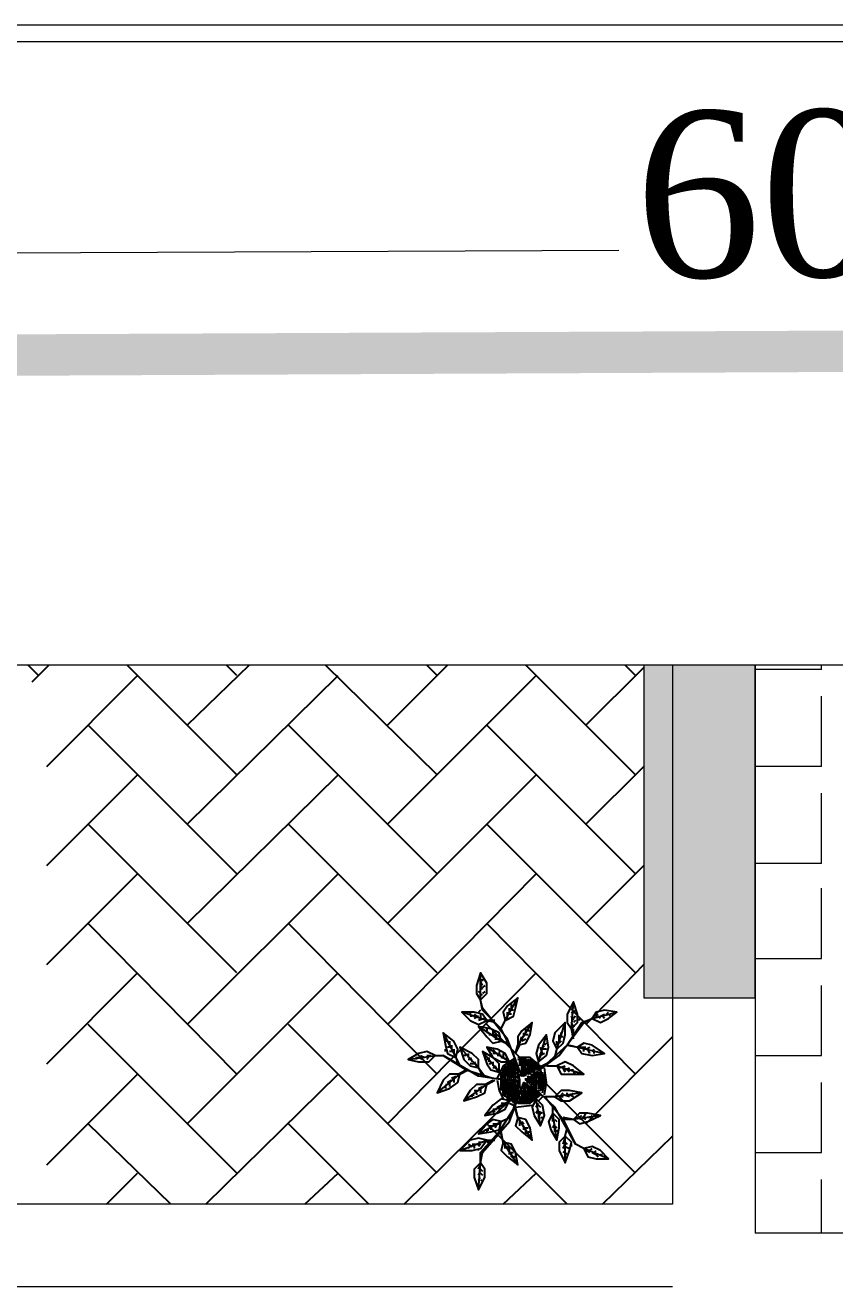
# Model space of a CAD drawing. Header units: inches. Extents: x -41599880 to -41577026, y -18110 to -4738.
# Drawn here: x -41590518 to -41589031, y -7055 to -4738 of the extents above; entities that cross this region are included whole.
import ezdxf

# ---------------------------------------------------------------- set-up
doc = ezdxf.new("R2010")
doc.units = ezdxf.units.IN
doc.header["$MEASUREMENT"] = 0
for name, color, linetype in [('PDF_Geometry', 40, 'Continuous'), ('PDF_Solid Fills', 9, 'Continuous'), ('PDF_Text', 7, 'Continuous')]:
    doc.layers.add(name, color=color, linetype=linetype)
doc.styles.add('PDF Times New Roman', font='times.ttf')

msp = doc.modelspace()

# ---------------------------------------------------------------- linework, layer by layer
at = {"layer": 'PDF_Geometry', "color": 7, "lineweight": 18}
for points in [[(-41577026, -18110.3), (-41577026, -4737.5), (-41599880.3, -4737.5), (-41599880.3, -18110.3)], [(-41577052.5, -18083.7), (-41577052.5, -4767.8), (-41599853.7, -4767.8), (-41599853.7, -18083.7)], [(-41589382.3, -6523.8), (-41589177.5, -6523.8), (-41589177.5, -5913.2), (-41589382.3, -5913.2)]]:
    msp.add_lwpolyline(points, close=True, dxfattribs=at)
at = {"layer": 'PDF_Geometry', "color": 7, "lineweight": 13}
msp.add_lwpolyline([(-41598181.2, -5188.8), (-41589427.8, -5150.9)], dxfattribs=at)
at = {"layer": 'PDF_Geometry', "color": 6, "lineweight": 18}
for points in [[(-41580439.3, -5913.2), (-41597764, -5913.2)], [(-41589329.2, -5913.2), (-41589329.2, -6903.1)], [(-41589177.5, -5913.2), (-41589177.5, -6956.2)], [(-41589329.2, -6903.1), (-41590675.6, -6903.1)], [(-41587493.6, -6956.2), (-41589177.5, -6956.2)], [(-41589329.2, -7054.8), (-41590675.6, -7054.8)]]:
    msp.add_lwpolyline(points, dxfattribs=at)
at = {"layer": 'PDF_Geometry', "color": 45, "lineweight": 25}
for points in [[(-41590493.5, -5932.2), (-41590512.5, -5913.2)], [(-41590504.9, -5943.6), (-41590474.6, -5913.2)], [(-41590478.4, -6099.1), (-41590311.5, -5932.2)], [(-41590129.4, -6114.2), (-41590330.5, -5913.2)], [(-41590220.5, -6023.2), (-41590106.7, -5913.2)], [(-41590220.5, -6205.2), (-41589943.6, -5932.2)], [(-41590129.4, -5932.2), (-41590148.4, -5913.2)], [(-41589761.6, -6114.2), (-41589966.4, -5913.2)], [(-41589852.6, -6023.2), (-41589742.6, -5913.2)], [(-41589852.6, -6205.2), (-41589579.5, -5932.2)], [(-41589761.6, -5932.2), (-41589780.5, -5913.2)], [(-41589397.5, -6114.2), (-41589598.5, -5913.2)], [(-41589488.5, -6023.2), (-41589382.3, -5917)], [(-41589397.5, -5932.2), (-41589416.4, -5913.2)], [(-41590129.4, -6296.3), (-41590402.5, -6023.2)], [(-41589761.6, -6296.3), (-41590034.6, -6023.2)], [(-41589397.5, -6296.3), (-41589670.5, -6023.2)], [(-41590478.4, -6281.1), (-41590311.5, -6114.2)], [(-41590220.5, -6387.3), (-41589943.6, -6114.2)], [(-41589852.6, -6387.3), (-41589579.5, -6114.2)], [(-41589488.5, -6205.2), (-41589382.3, -6099.1)], [(-41590129.4, -6478.3), (-41590402.5, -6205.2)], [(-41589761.6, -6478.3), (-41590034.6, -6205.2)], [(-41589397.5, -6478.3), (-41589670.5, -6205.2)], [(-41590478.4, -6463.1), (-41590311.5, -6296.3)], [(-41590220.5, -6573.1), (-41589943.6, -6296.3)], [(-41589852.6, -6573.1), (-41589579.5, -6296.3)], [(-41589488.5, -6387.3), (-41589382.3, -6281.1)], [(-41590129.4, -6664.2), (-41590402.5, -6387.3)], [(-41589761.6, -6664.2), (-41590034.6, -6387.3)], [(-41589397.5, -6664.2), (-41589670.5, -6387.3)], [(-41589488.5, -6573.1), (-41589382.3, -6463.1)], [(-41590478.4, -6645.2), (-41590311.5, -6478.3)], [(-41590220.5, -6755.2), (-41589943.6, -6478.3)], [(-41589852.6, -6755.2), (-41589579.5, -6478.3)], [(-41590129.4, -6846.2), (-41590402.5, -6573.1)], [(-41589761.6, -6846.2), (-41590034.6, -6573.1)], [(-41589397.5, -6846.2), (-41589670.5, -6573.1)], [(-41589488.5, -6755.2), (-41589329.2, -6595.9)], [(-41590478.4, -6831), (-41590311.5, -6664.2)], [(-41590186.3, -6903.1), (-41589943.6, -6664.2)], [(-41589822.2, -6903.1), (-41589579.5, -6664.2)], [(-41590250.8, -6903.1), (-41590402.5, -6755.2)], [(-41589886.7, -6903.1), (-41590034.6, -6755.2)], [(-41589522.6, -6903.1), (-41589670.5, -6755.2)], [(-41589458.2, -6903.1), (-41589329.2, -6777.9)], [(-41590368.4, -6903.1), (-41590311.5, -6846.2)], [(-41590004.3, -6903.1), (-41589943.6, -6846.2)], [(-41589640.2, -6903.1), (-41589579.5, -6846.2)]]:
    msp.add_lwpolyline(points, dxfattribs=at)
at = {"layer": 'PDF_Geometry', "color": 7, "lineweight": 18}
for points in [[(-41589056.1, -5920.8), (-41589177.5, -5920.8)], [(-41589056.1, -5920.8), (-41589056.1, -5913.2)], [(-41589056.1, -6099.1), (-41589056.1, -5970.1)], [(-41589056.1, -6099.1), (-41589177.5, -6099.1)], [(-41589056.1, -6277.3), (-41589056.1, -6148.4)], [(-41589056.1, -6277.3), (-41589177.5, -6277.3)], [(-41589177.5, -6451.8), (-41589056.1, -6451.8), (-41589056.1, -6322.8)], [(-41589177.5, -6630), (-41589056.1, -6630), (-41589056.1, -6501.1)], [(-41589177.5, -6808.3), (-41589056.1, -6808.3), (-41589056.1, -6679.3)], [(-41589056.1, -6956.2), (-41589056.1, -6857.6)]]:
    msp.add_lwpolyline(points, dxfattribs=at)
at = {"layer": 'PDF_Geometry', "color": 92, "lineweight": 25}
for points in [[(-41589681.9, -6527.6), (-41589681.9, -6478.3), (-41589689.5, -6501.1), (-41589689.5, -6516.2)], [(-41589636.4, -6565.5), (-41589613.6, -6523.8), (-41589632.6, -6539), (-41589640.2, -6550.4)], [(-41589670.5, -6565.5), (-41589716, -6550.4), (-41589700.9, -6565.5), (-41589685.7, -6573.1)], [(-41589477.1, -6561.8), (-41589431.6, -6550.4), (-41589454.4, -6546.6), (-41589469.5, -6550.4)], [(-41589644, -6603.5), (-41589685.7, -6576.9), (-41589670.5, -6595.9), (-41589659.2, -6607.3)], [(-41589541.6, -6618.6), (-41589526.4, -6569.3), (-41589545.4, -6588.3), (-41589549.2, -6603.5)], [(-41589727.4, -6633.8), (-41589723.6, -6618.6), (-41589731.2, -6603.5), (-41589750.2, -6588.3)], [(-41589575.7, -6641.4), (-41589560.6, -6592.1), (-41589575.7, -6611.1), (-41589579.5, -6626.2)], [(-41589765.4, -6630), (-41589780.5, -6622.4), (-41589795.7, -6626.2), (-41589814.7, -6637.6)], [(-41589685.7, -6652.8), (-41589685.7, -6637.6), (-41589697.1, -6626.2), (-41589719.8, -6614.9)], [(-41589647.8, -6660.4), (-41589647.8, -6645.2), (-41589659.2, -6633.8), (-41589678.1, -6622.4)], [(-41589628.8, -6641.4), (-41589670.5, -6614.9), (-41589659.2, -6633.8), (-41589644, -6641.4)], [(-41589503.7, -6614.9), (-41589454.4, -6626.2), (-41589477.1, -6611.1), (-41589492.3, -6607.3)], [(-41589541.6, -6649), (-41589492.3, -6664.2), (-41589511.2, -6649), (-41589526.4, -6641.4)], [(-41589719.8, -6664.2), (-41589738.8, -6664.2), (-41589750.2, -6675.5), (-41589761.6, -6698.3)], [(-41589670.5, -6683.1), (-41589689.5, -6683.1), (-41589700.9, -6694.5), (-41589712.3, -6713.5)], [(-41589628.8, -6713.5), (-41589644, -6709.7), (-41589659.2, -6721), (-41589674.3, -6740)], [(-41589579.5, -6709.7), (-41589587.1, -6724.8), (-41589583.3, -6740), (-41589571.9, -6759)], [(-41589545.4, -6705.9), (-41589534, -6713.5), (-41589518.8, -6713.5), (-41589496.1, -6698.3)], [(-41589549.2, -6736.2), (-41589556.8, -6751.4), (-41589553, -6766.6), (-41589541.6, -6785.5)], [(-41589511.2, -6747.6), (-41589499.9, -6755.2), (-41589484.7, -6751.4), (-41589461.9, -6740)], [(-41589644, -6751.4), (-41589659.2, -6747.6), (-41589670.5, -6755.2), (-41589685.7, -6774.1)], [(-41589613.6, -6743.8), (-41589617.4, -6759), (-41589606.1, -6770.3), (-41589587.1, -6785.5)], [(-41589670.5, -6785.5), (-41589685.7, -6781.7), (-41589700.9, -6785.5), (-41589719.8, -6804.5)], [(-41589640.2, -6789.3), (-41589644, -6804.5), (-41589632.6, -6815.9), (-41589613.6, -6831)], [(-41589526.4, -6777.9), (-41589537.8, -6789.3), (-41589537.8, -6804.5), (-41589526.4, -6827.2)], [(-41589492.3, -6800.7), (-41589484.7, -6815.9), (-41589469.5, -6819.7), (-41589446.8, -6819.7)], [(-41589681.9, -6827.2), (-41589693.3, -6838.6), (-41589693.3, -6853.8), (-41589685.7, -6876.5)]]:
    msp.add_lwpolyline(points, close=True, dxfattribs=at)
for points in [[(-41589678.1, -6542.8), (-41589681.9, -6527.6), (-41589670.5, -6516.2), (-41589670.5, -6497.3), (-41589681.9, -6478.3)], [(-41589678.1, -6501.1), (-41589681.9, -6493.5)], [(-41589678.1, -6508.7), (-41589681.9, -6501.1)], [(-41589678.1, -6493.5), (-41589678.1, -6489.7)], [(-41589674.3, -6501.1), (-41589678.1, -6504.9)], [(-41589678.1, -6520), (-41589685.7, -6512.5)], [(-41589678.1, -6546.6), (-41589681.9, -6527.6)], [(-41589674.3, -6512.5), (-41589678.1, -6516.2)], [(-41589644, -6580.7), (-41589636.4, -6565.5), (-41589621.2, -6558), (-41589617.4, -6542.8), (-41589613.6, -6523.8)], [(-41589515, -6580.7), (-41589511.2, -6531.4), (-41589522.6, -6554.2), (-41589522.6, -6569.3), (-41589515, -6580.7), (-41589503.7, -6569.3), (-41589503.7, -6554.2), (-41589511.2, -6531.4)], [(-41589655.4, -6565.5), (-41589670.5, -6565.5), (-41589678.1, -6554.2), (-41589693.3, -6550.4), (-41589716, -6550.4)], [(-41589700.9, -6550.4), (-41589700.9, -6554.2)], [(-41589693.3, -6554.2), (-41589689.5, -6558)], [(-41589681.9, -6546.6), (-41589685.7, -6550.4)], [(-41589681.9, -6554.2), (-41589681.9, -6561.8)], [(-41589632.6, -6561.8), (-41589632.6, -6550.4)], [(-41589625, -6554.2), (-41589632.6, -6554.2)], [(-41589628.8, -6550.4), (-41589628.8, -6542.8)], [(-41589625, -6542.8), (-41589625, -6535.2)], [(-41589621.2, -6546.6), (-41589625, -6546.6)], [(-41589617.4, -6535.2), (-41589621.2, -6539)], [(-41589511.2, -6554.2), (-41589515, -6550.4)], [(-41589507.5, -6546.6), (-41589511.2, -6550.4)], [(-41589492.3, -6569.3), (-41589477.1, -6561.8), (-41589461.9, -6569.3), (-41589446.8, -6561.8), (-41589431.6, -6550.4)], [(-41589473.3, -6561.8), (-41589465.7, -6554.2)], [(-41589461.9, -6558), (-41589454.4, -6554.2)], [(-41589450.6, -6554.2), (-41589446.8, -6550.4)], [(-41589443, -6558), (-41589446.8, -6554.2)], [(-41589697.1, -6558), (-41589700.9, -6558)], [(-41589685.7, -6558), (-41589693.3, -6561.8)], [(-41589674.3, -6561.8), (-41589685.7, -6565.5)], [(-41589628.8, -6607.3), (-41589644, -6603.5), (-41589647.8, -6588.3), (-41589663, -6580.7), (-41589685.7, -6576.9)], [(-41589655.4, -6569.3), (-41589670.5, -6565.5)], [(-41589670.5, -6580.7), (-41589670.5, -6584.5)], [(-41589644, -6580.7), (-41589636.4, -6565.5)], [(-41589613.6, -6611.1), (-41589587.1, -6569.3), (-41589606.1, -6584.5), (-41589613.6, -6595.9), (-41589613.6, -6611.1), (-41589598.5, -6607.3), (-41589590.9, -6592.1), (-41589587.1, -6569.3)], [(-41589598.5, -6588.3), (-41589598.5, -6580.7)], [(-41589545.4, -6633.8), (-41589541.6, -6618.6), (-41589530.2, -6607.3), (-41589526.4, -6592.1), (-41589526.4, -6569.3)], [(-41589511.2, -6565.5), (-41589515, -6558)], [(-41589511.2, -6576.9), (-41589515, -6569.3)], [(-41589511.2, -6599.7), (-41589515, -6580.7)], [(-41589507.5, -6558), (-41589511.2, -6561.8)], [(-41589507.5, -6565.5), (-41589511.2, -6569.3)], [(-41589511.2, -6595.9), (-41589511.2, -6580.7)], [(-41589499.9, -6565.5), (-41589499.9, -6561.8)], [(-41589496.1, -6569.3), (-41589477.1, -6561.8)], [(-41589461.9, -6561.8), (-41589465.7, -6558)], [(-41589454.4, -6561.8), (-41589458.2, -6558)], [(-41589750.2, -6588.3), (-41589746.4, -6611.1), (-41589742.6, -6626.2), (-41589727.4, -6633.8)], [(-41589742.6, -6603.5), (-41589746.4, -6603.5)], [(-41589738.8, -6603.5), (-41589738.8, -6611.1)], [(-41589666.7, -6588.3), (-41589670.5, -6588.3)], [(-41589651.6, -6595.9), (-41589655.4, -6592.1), (-41589666.7, -6592.1)], [(-41589659.2, -6584.5), (-41589659.2, -6592.1)], [(-41589647.8, -6599.7), (-41589655.4, -6599.7)], [(-41589628.8, -6611.1), (-41589644, -6603.5)], [(-41589609.9, -6607.3), (-41589606.1, -6595.9)], [(-41589598.5, -6599.7), (-41589606.1, -6603.5)], [(-41589602.3, -6595.9), (-41589602.3, -6588.3)], [(-41589594.7, -6592.1), (-41589602.3, -6592.1)], [(-41589590.9, -6584.5), (-41589594.7, -6584.5)], [(-41589575.7, -6656.6), (-41589575.7, -6641.4), (-41589560.6, -6630), (-41589556.8, -6614.9), (-41589560.6, -6592.1)], [(-41589541.6, -6611.1), (-41589541.6, -6603.5)], [(-41589537.8, -6603.5), (-41589537.8, -6592.1)], [(-41589534, -6603.5), (-41589537.8, -6607.3)], [(-41589534, -6592.1), (-41589534, -6588.3), (-41589530.2, -6584.5)], [(-41589530.2, -6595.9), (-41589534, -6595.9)], [(-41589746.4, -6622.4), (-41589746.4, -6618.6)], [(-41589738.8, -6614.9), (-41589742.6, -6614.9)], [(-41589731.2, -6622.4), (-41589738.8, -6622.4)], [(-41589735, -6611.1), (-41589735, -6618.6)], [(-41589731.2, -6618.6), (-41589731.2, -6626.2)], [(-41589719.8, -6614.9), (-41589712.3, -6637.6), (-41589700.9, -6649), (-41589685.7, -6652.8)], [(-41589704.7, -6626.2), (-41589704.7, -6633.8)], [(-41589678.1, -6622.4), (-41589670.5, -6645.2), (-41589663, -6656.6), (-41589647.8, -6660.4), (-41589640.2, -6671.7)], [(-41589617.4, -6645.2), (-41589628.8, -6641.4), (-41589636.4, -6626.2), (-41589651.6, -6618.6), (-41589670.5, -6614.9)], [(-41589659.2, -6618.6), (-41589655.4, -6622.4)], [(-41589651.6, -6626.2), (-41589659.2, -6626.2)], [(-41589647.8, -6622.4), (-41589647.8, -6630)], [(-41589640.2, -6626.2), (-41589640.2, -6633.8)], [(-41589617.4, -6626.2), (-41589609.9, -6611.1)], [(-41589617.4, -6626.2), (-41589613.6, -6611.1)], [(-41589568.1, -6626.2), (-41589571.9, -6614.9)], [(-41589571.9, -6633.8), (-41589571.9, -6626.2)], [(-41589564.3, -6626.2), (-41589571.9, -6630)], [(-41589564.3, -6614.9), (-41589568.1, -6611.1)], [(-41589560.6, -6618.6), (-41589568.1, -6618.6)], [(-41589560.6, -6607.3), (-41589564.3, -6611.1)], [(-41589545.4, -6633.8), (-41589541.6, -6618.6)], [(-41589522.6, -6611.1), (-41589503.7, -6614.9), (-41589496.1, -6626.2), (-41589477.1, -6630), (-41589454.4, -6626.2)], [(-41589518.8, -6611.1), (-41589503.7, -6614.9)], [(-41589499.9, -6614.9), (-41589488.5, -6614.9)], [(-41589492.3, -6622.4), (-41589492.3, -6618.6)], [(-41589488.5, -6618.6), (-41589480.9, -6614.9)], [(-41589480.9, -6626.2), (-41589484.7, -6618.6)], [(-41589477.1, -6622.4), (-41589473.3, -6618.6)], [(-41589473.3, -6626.2), (-41589473.3, -6622.4)], [(-41589814.7, -6637.6), (-41589795.7, -6641.4), (-41589776.7, -6641.4), (-41589765.4, -6630)], [(-41589799.5, -6637.6), (-41589799.5, -6633.8), (-41589791.9, -6633.8)], [(-41589791.9, -6630), (-41589784.3, -6633.8)], [(-41589788.1, -6633.8), (-41589791.9, -6637.6)], [(-41589780.5, -6630), (-41589772.9, -6630)], [(-41589776.7, -6630), (-41589780.5, -6637.6)], [(-41589765.4, -6630), (-41589750.2, -6630)], [(-41589765.4, -6630), (-41589750.2, -6630)], [(-41589727.4, -6633.8), (-41589723.6, -6645.2)], [(-41589727.4, -6633.8), (-41589719.8, -6649)], [(-41589708.5, -6630), (-41589712.3, -6630)], [(-41589700.9, -6637.6), (-41589704.7, -6637.6)], [(-41589700.9, -6633.8), (-41589697.1, -6641.4)], [(-41589693.3, -6645.2), (-41589700.9, -6645.2)], [(-41589693.3, -6641.4), (-41589689.5, -6649)], [(-41589666.7, -6637.6), (-41589674.3, -6637.6)], [(-41589666.7, -6633.8), (-41589666.7, -6641.4)], [(-41589663, -6645.2), (-41589666.7, -6645.2)], [(-41589659.2, -6641.4), (-41589659.2, -6649)], [(-41589655.4, -6649), (-41589651.6, -6656.6)], [(-41589644, -6630), (-41589651.6, -6630)], [(-41589632.6, -6637.6), (-41589644, -6633.8)], [(-41589613.6, -6649), (-41589628.8, -6641.4)], [(-41589575.7, -6656.6), (-41589575.7, -6641.4)], [(-41589560.6, -6649), (-41589541.6, -6649), (-41589534, -6664.2), (-41589515, -6664.2), (-41589492.3, -6664.2)], [(-41589556.8, -6649), (-41589541.6, -6649)], [(-41589537.8, -6652.8), (-41589526.4, -6649)], [(-41589761.6, -6698.3), (-41589738.8, -6690.7), (-41589723.6, -6679.3), (-41589719.8, -6664.2)], [(-41589735, -6671.7), (-41589727.4, -6667.9)], [(-41589731.2, -6671.7), (-41589731.2, -6679.3)], [(-41589723.6, -6664.2), (-41589708.5, -6656.6)], [(-41589719.8, -6664.2), (-41589704.7, -6656.6)], [(-41589685.7, -6652.8), (-41589678.1, -6667.9)], [(-41589685.7, -6652.8), (-41589674.3, -6667.9)], [(-41589655.4, -6652.8), (-41589659.2, -6652.8)], [(-41589647.8, -6660.4), (-41589636.4, -6671.7)], [(-41589526.4, -6660.4), (-41589530.2, -6652.8)], [(-41589526.4, -6656.6), (-41589518.8, -6652.8)], [(-41589518.8, -6660.4), (-41589522.6, -6656.6)], [(-41589515, -6656.6), (-41589511.2, -6656.6)], [(-41589507.5, -6664.2), (-41589511.2, -6660.4)], [(-41589746.4, -6683.1), (-41589742.6, -6683.1)], [(-41589746.4, -6686.9), (-41589746.4, -6690.7)], [(-41589742.6, -6679.3), (-41589735, -6675.5)], [(-41589738.8, -6679.3), (-41589738.8, -6686.9)], [(-41589712.3, -6713.5), (-41589689.5, -6705.9), (-41589674.3, -6698.3), (-41589670.5, -6683.1)], [(-41589693.3, -6694.5), (-41589685.7, -6694.5)], [(-41589685.7, -6690.7), (-41589678.1, -6686.9)], [(-41589681.9, -6690.7), (-41589681.9, -6698.3)], [(-41589674.3, -6683.1), (-41589659.2, -6675.5)], [(-41589670.5, -6683.1), (-41589655.4, -6675.5)], [(-41589579.5, -6709.7), (-41589579.5, -6694.5)], [(-41589496.1, -6698.3), (-41589518.8, -6694.5), (-41589534, -6694.5), (-41589545.4, -6705.9)], [(-41589697.1, -6705.9), (-41589697.1, -6702.1), (-41589693.3, -6702.1)], [(-41589689.5, -6698.3), (-41589689.5, -6702.1)], [(-41589674.3, -6740), (-41589651.6, -6736.2), (-41589636.4, -6728.6), (-41589628.8, -6713.5), (-41589613.6, -6709.7)], [(-41589644, -6717.3), (-41589632.6, -6717.3)], [(-41589628.8, -6713.5), (-41589613.6, -6705.9)], [(-41589571.9, -6759), (-41589564.3, -6740), (-41589568.1, -6721), (-41589579.5, -6709.7), (-41589579.5, -6698.3)], [(-41589579.5, -6724.8), (-41589575.7, -6717.3)], [(-41589545.4, -6705.9), (-41589564.3, -6705.9)], [(-41589545.4, -6705.9), (-41589560.6, -6705.9)], [(-41589530.2, -6705.9), (-41589537.8, -6705.9)], [(-41589534, -6702.1), (-41589530.2, -6698.3)], [(-41589518.8, -6705.9), (-41589530.2, -6702.1)], [(-41589522.6, -6702.1), (-41589522.6, -6698.3)], [(-41589511.2, -6705.9), (-41589518.8, -6702.1)], [(-41589515, -6702.1), (-41589511.2, -6698.3)], [(-41589659.2, -6728.6), (-41589651.6, -6728.6)], [(-41589655.4, -6732.4), (-41589659.2, -6736.2)], [(-41589651.6, -6724.8), (-41589644, -6721)], [(-41589647.8, -6724.8), (-41589647.8, -6732.4)], [(-41589640.2, -6721), (-41589640.2, -6724.8)], [(-41589613.6, -6743.8), (-41589617.4, -6724.8)], [(-41589613.6, -6743.8), (-41589617.4, -6728.6)], [(-41589579.5, -6736.2), (-41589575.7, -6728.6)], [(-41589575.7, -6721), (-41589571.9, -6724.8)], [(-41589575.7, -6732.4), (-41589568.1, -6736.2)], [(-41589575.7, -6743.8), (-41589571.9, -6736.2)], [(-41589549.2, -6736.2), (-41589549.2, -6721)], [(-41589549.2, -6736.2), (-41589549.2, -6721)], [(-41589541.6, -6785.5), (-41589537.8, -6762.8), (-41589537.8, -6747.6), (-41589549.2, -6736.2)], [(-41589461.9, -6740), (-41589484.7, -6736.2), (-41589499.9, -6736.2), (-41589511.2, -6747.6)], [(-41589499.9, -6743.8), (-41589496.1, -6740)], [(-41589492.3, -6743.8), (-41589488.5, -6736.2)], [(-41589477.1, -6740), (-41589480.9, -6743.8), (-41589484.7, -6743.8)], [(-41589685.7, -6774.1), (-41589663, -6770.3), (-41589647.8, -6766.6), (-41589644, -6751.4)], [(-41589666.7, -6759), (-41589659.2, -6759)], [(-41589663, -6762.8), (-41589663, -6766.6)], [(-41589659.2, -6755.2), (-41589647.8, -6755.2)], [(-41589651.6, -6755.2), (-41589655.4, -6762.8)], [(-41589644, -6751.4), (-41589628.8, -6743.8)], [(-41589644, -6751.4), (-41589628.8, -6743.8)], [(-41589587.1, -6785.5), (-41589590.9, -6762.8), (-41589598.5, -6747.6), (-41589613.6, -6743.8)], [(-41589609.9, -6759), (-41589609.9, -6747.6)], [(-41589606.1, -6751.4), (-41589602.3, -6755.2)], [(-41589602.3, -6766.6), (-41589602.3, -6759)], [(-41589602.3, -6762.8), (-41589594.7, -6762.8)], [(-41589571.9, -6743.8), (-41589568.1, -6743.8)], [(-41589549.2, -6751.4), (-41589549.2, -6743.8)], [(-41589549.2, -6762.8), (-41589545.4, -6755.2)], [(-41589545.4, -6747.6), (-41589541.6, -6751.4)], [(-41589545.4, -6759), (-41589541.6, -6762.8)], [(-41589545.4, -6770.3), (-41589545.4, -6762.8)], [(-41589511.2, -6747.6), (-41589530.2, -6743.8)], [(-41589511.2, -6747.6), (-41589530.2, -6747.6)], [(-41589526.4, -6777.9), (-41589522.6, -6762.8)], [(-41589526.4, -6777.9), (-41589522.6, -6762.8)], [(-41589496.1, -6747.6), (-41589507.5, -6743.8)], [(-41589488.5, -6747.6), (-41589496.1, -6743.8)], [(-41589719.8, -6804.5), (-41589697.1, -6804.5), (-41589681.9, -6800.7), (-41589670.5, -6785.5)], [(-41589685.7, -6789.3), (-41589678.1, -6789.3)], [(-41589674.3, -6766.6), (-41589666.7, -6766.6)], [(-41589670.5, -6766.6), (-41589670.5, -6770.3)], [(-41589670.5, -6789.3), (-41589659.2, -6785.5)], [(-41589670.5, -6785.5), (-41589655.4, -6785.5)], [(-41589640.2, -6789.3), (-41589644, -6770.3)], [(-41589640.2, -6789.3), (-41589644, -6774.1)], [(-41589613.6, -6831), (-41589617.4, -6808.3), (-41589625, -6793.1), (-41589640.2, -6789.3)], [(-41589598.5, -6774.1), (-41589598.5, -6766.6)], [(-41589594.7, -6770.3), (-41589590.9, -6770.3)], [(-41589541.6, -6770.3), (-41589541.6, -6766.6)], [(-41589530.2, -6793.1), (-41589526.4, -6781.7)], [(-41589526.4, -6827.2), (-41589518.8, -6804.5), (-41589515, -6789.3), (-41589526.4, -6777.9)], [(-41589526.4, -6789.3), (-41589522.6, -6793.1)], [(-41589704.7, -6793.1), (-41589697.1, -6796.9)], [(-41589700.9, -6796.9), (-41589704.7, -6800.7)], [(-41589697.1, -6793.1), (-41589685.7, -6793.1)], [(-41589693.3, -6793.1), (-41589693.3, -6800.7)], [(-41589681.9, -6793.1), (-41589685.7, -6796.9)], [(-41589685.7, -6804.5), (-41589685.7, -6800.7)], [(-41589681.9, -6827.2), (-41589678.1, -6808.3)], [(-41589681.9, -6827.2), (-41589681.9, -6808.3)], [(-41589636.4, -6800.7), (-41589636.4, -6793.1)], [(-41589628.8, -6812.1), (-41589628.8, -6800.7), (-41589632.6, -6796.9)], [(-41589628.8, -6808.3), (-41589621.2, -6808.3)], [(-41589617.4, -6815.9), (-41589625, -6815.9), (-41589625, -6812.1)], [(-41589530.2, -6800.7), (-41589526.4, -6793.1)], [(-41589530.2, -6808.3), (-41589526.4, -6804.5)], [(-41589526.4, -6796.9), (-41589518.8, -6800.7)], [(-41589526.4, -6808.3), (-41589522.6, -6812.1)], [(-41589515, -6796.9), (-41589515, -6793.1)], [(-41589492.3, -6800.7), (-41589507.5, -6793.1)], [(-41589492.3, -6800.7), (-41589507.5, -6793.1)], [(-41589446.8, -6819.7), (-41589461.9, -6804.5), (-41589477.1, -6796.9), (-41589492.3, -6800.7)], [(-41589480.9, -6808.3), (-41589488.5, -6804.5)], [(-41589480.9, -6804.5), (-41589477.1, -6800.7)], [(-41589477.1, -6808.3), (-41589469.5, -6812.1), (-41589465.7, -6815.9)], [(-41589473.3, -6808.3), (-41589469.5, -6804.5)], [(-41589461.9, -6812.1), (-41589458.2, -6812.1)], [(-41589685.7, -6876.5), (-41589674.3, -6853.8), (-41589674.3, -6838.6), (-41589681.9, -6827.2)], [(-41589685.7, -6838.6), (-41589681.9, -6831)], [(-41589685.7, -6850), (-41589681.9, -6842.4)], [(-41589685.7, -6857.6), (-41589681.9, -6853.8)], [(-41589681.9, -6838.6), (-41589678.1, -6842.4)], [(-41589681.9, -6846.2), (-41589678.1, -6850)], [(-41589681.9, -6857.6), (-41589678.1, -6861.4)]]:
    msp.add_lwpolyline(points, dxfattribs=at)
at = {"layer": 'PDF_Geometry', "color": 102, "lineweight": 25}
for points in [[(-41589681.9, -6808.3), (-41589647.8, -6770.3), (-41589621.2, -6728.6), (-41589609.9, -6679.3), (-41589685.7, -6667.9), (-41589750.2, -6630), (-41589708.5, -6656.6), (-41589659.2, -6671.7), (-41589609.9, -6675.5), (-41589621.2, -6626.2), (-41589644, -6580.7), (-41589678.1, -6546.6)], [(-41589496.1, -6569.3), (-41589522.6, -6611.1), (-41589560.6, -6645.2), (-41589606.1, -6667.9), (-41589632.6, -6599.7), (-41589678.1, -6542.8)], [(-41589678.1, -6808.3), (-41589628.8, -6751.4), (-41589602.3, -6679.3), (-41589560.6, -6709.7), (-41589530.2, -6747.6), (-41589507.5, -6793.1), (-41589545.4, -6724.8), (-41589598.5, -6675.5), (-41589537.8, -6630), (-41589492.3, -6569.3)]]:
    msp.add_lwpolyline(points, dxfattribs=at)
at = {"layer": 'PDF_Geometry', "color": 32, "lineweight": 25}
for points in [[(-41589617.4, -6633.8), (-41589640.2, -6649), (-41589651.6, -6671.7)], [(-41589617.4, -6641.4), (-41589636.4, -6652.8), (-41589644, -6671.7)], [(-41589568.1, -6652.8), (-41589590.9, -6633.8), (-41589613.6, -6633.8)], [(-41589571.9, -6652.8), (-41589590.9, -6641.4), (-41589613.6, -6637.6)], [(-41589568.1, -6698.3), (-41589564.3, -6679.3), (-41589571.9, -6656.6)], [(-41589564.3, -6702.1), (-41589560.6, -6679.3), (-41589564.3, -6652.8)], [(-41589651.6, -6675.5), (-41589647.8, -6694.5), (-41589640.2, -6709.7)], [(-41589644, -6675.5), (-41589640.2, -6702.1), (-41589617.4, -6717.3)], [(-41589628.8, -6717.3), (-41589621.2, -6721)], [(-41589613.6, -6717.3), (-41589590.9, -6717.3), (-41589571.9, -6702.1)], [(-41589575.7, -6713.5), (-41589568.1, -6705.9)], [(-41589617.4, -6724.8), (-41589587.1, -6721)]]:
    msp.add_lwpolyline(points, dxfattribs=at)
at = {"layer": 'PDF_Geometry', "lineweight": 25}
for points in [[(-41589636.4, -6660.4), (-41589636.4, -6664.2), (-41589636.4, -6667.9), (-41589636.4, -6664.2), (-41589636.4, -6660.4), (-41589636.4, -6656.6), (-41589636.4, -6652.8), (-41589636.4, -6649), (-41589636.4, -6652.8), (-41589636.4, -6656.6)], [(-41589632.6, -6645.2), (-41589632.6, -6649), (-41589632.6, -6652.8), (-41589632.6, -6649)], [(-41589632.6, -6652.8), (-41589632.6, -6656.6), (-41589632.6, -6652.8), (-41589632.6, -6649), (-41589632.6, -6645.2), (-41589632.6, -6649)], [(-41589625, -6645.2), (-41589625, -6649), (-41589625, -6645.2), (-41589625, -6649), (-41589625, -6652.8), (-41589625, -6649), (-41589625, -6645.2), (-41589625, -6641.4)], [(-41589617.4, -6645.2), (-41589617.4, -6649), (-41589617.4, -6652.8), (-41589617.4, -6649)], [(-41589609.9, -6641.4), (-41589609.9, -6645.2)], [(-41589606.1, -6633.8), (-41589606.1, -6637.6), (-41589606.1, -6641.4), (-41589606.1, -6637.6)], [(-41589606.1, -6652.8), (-41589606.1, -6656.6), (-41589606.1, -6652.8), (-41589606.1, -6649)], [(-41589602.3, -6637.6), (-41589602.3, -6641.4), (-41589602.3, -6645.2), (-41589602.3, -6649), (-41589602.3, -6645.2), (-41589602.3, -6641.4)], [(-41589594.7, -6645.2), (-41589594.7, -6649), (-41589594.7, -6652.8), (-41589594.7, -6656.6), (-41589594.7, -6652.8), (-41589594.7, -6649), (-41589594.7, -6645.2), (-41589594.7, -6641.4), (-41589594.7, -6637.6), (-41589594.7, -6641.4), (-41589594.7, -6645.2), (-41589594.7, -6649)], [(-41589590.9, -6641.4), (-41589590.9, -6645.2), (-41589590.9, -6649), (-41589590.9, -6652.8), (-41589590.9, -6656.6), (-41589590.9, -6652.8), (-41589590.9, -6649), (-41589590.9, -6645.2), (-41589590.9, -6641.4), (-41589590.9, -6637.6)], [(-41589587.1, -6637.6), (-41589587.1, -6641.4)], [(-41589583.3, -6645.2), (-41589583.3, -6649), (-41589583.3, -6652.8), (-41589583.3, -6649)], [(-41589575.7, -6649), (-41589575.7, -6652.8)], [(-41589640.2, -6660.4), (-41589640.2, -6664.2), (-41589640.2, -6667.9), (-41589640.2, -6664.2), (-41589640.2, -6660.4), (-41589640.2, -6656.6)], [(-41589636.4, -6660.4), (-41589636.4, -6664.2), (-41589636.4, -6660.4), (-41589636.4, -6656.6)], [(-41589632.6, -6664.2), (-41589632.6, -6667.9), (-41589632.6, -6671.7), (-41589632.6, -6667.9), (-41589632.6, -6664.2), (-41589632.6, -6660.4), (-41589632.6, -6656.6), (-41589632.6, -6660.4)], [(-41589625, -6664.2), (-41589625, -6667.9), (-41589625, -6671.7), (-41589625, -6667.9), (-41589625, -6664.2), (-41589625, -6660.4), (-41589625, -6656.6), (-41589625, -6660.4)], [(-41589621.2, -6660.4), (-41589621.2, -6664.2), (-41589621.2, -6667.9), (-41589621.2, -6664.2), (-41589621.2, -6667.9), (-41589621.2, -6671.7), (-41589621.2, -6667.9), (-41589621.2, -6664.2), (-41589621.2, -6660.4), (-41589621.2, -6656.6), (-41589621.2, -6652.8), (-41589621.2, -6656.6)], [(-41589602.3, -6664.2), (-41589602.3, -6667.9), (-41589602.3, -6664.2), (-41589602.3, -6660.4)], [(-41589598.5, -6656.6), (-41589598.5, -6660.4)], [(-41589598.5, -6671.7), (-41589598.5, -6675.5)], [(-41589594.7, -6652.8), (-41589594.7, -6656.6)], [(-41589594.7, -6660.4), (-41589594.7, -6664.2), (-41589594.7, -6660.4), (-41589594.7, -6656.6)], [(-41589590.9, -6667.9), (-41589590.9, -6671.7)], [(-41589590.9, -6667.9), (-41589590.9, -6671.7), (-41589590.9, -6675.5), (-41589590.9, -6679.3), (-41589590.9, -6675.5), (-41589590.9, -6671.7)], [(-41589587.1, -6667.9), (-41589587.1, -6671.7)], [(-41589583.3, -6664.2), (-41589583.3, -6667.9), (-41589583.3, -6671.7), (-41589583.3, -6667.9)], [(-41589579.5, -6660.4), (-41589579.5, -6664.2)], [(-41589575.7, -6660.4), (-41589575.7, -6664.2), (-41589575.7, -6667.9), (-41589575.7, -6664.2)], [(-41589575.7, -6667.9), (-41589575.7, -6671.7), (-41589575.7, -6675.5), (-41589575.7, -6671.7)], [(-41589571.9, -6660.4), (-41589571.9, -6664.2), (-41589571.9, -6660.4), (-41589571.9, -6656.6)], [(-41589571.9, -6671.7), (-41589571.9, -6675.5), (-41589571.9, -6671.7), (-41589571.9, -6667.9), (-41589571.9, -6671.7), (-41589571.9, -6667.9), (-41589571.9, -6664.2), (-41589571.9, -6667.9)], [(-41589568.1, -6660.4), (-41589568.1, -6664.2), (-41589568.1, -6667.9), (-41589568.1, -6664.2)], [(-41589568.1, -6667.9), (-41589568.1, -6671.7), (-41589568.1, -6675.5), (-41589568.1, -6671.7)], [(-41589564.3, -6664.2), (-41589564.3, -6667.9)], [(-41589564.3, -6671.7), (-41589564.3, -6675.5), (-41589564.3, -6679.3), (-41589564.3, -6675.5)], [(-41589644, -6675.5), (-41589644, -6679.3)], [(-41589640.2, -6694.5), (-41589640.2, -6698.3)], [(-41589636.4, -6675.5), (-41589636.4, -6679.3)], [(-41589636.4, -6679.3), (-41589636.4, -6683.1)], [(-41589636.4, -6683.1), (-41589636.4, -6686.9)], [(-41589628.8, -6679.3), (-41589628.8, -6683.1), (-41589628.8, -6686.9), (-41589628.8, -6690.7), (-41589628.8, -6686.9), (-41589628.8, -6683.1), (-41589628.8, -6679.3), (-41589628.8, -6683.1)], [(-41589625, -6690.7), (-41589625, -6694.5), (-41589625, -6690.7), (-41589625, -6686.9)], [(-41589621.2, -6683.1), (-41589621.2, -6686.9)], [(-41589617.4, -6686.9), (-41589617.4, -6690.7), (-41589617.4, -6694.5), (-41589617.4, -6690.7), (-41589617.4, -6686.9), (-41589617.4, -6683.1)], [(-41589613.6, -6679.3), (-41589613.6, -6683.1), (-41589613.6, -6686.9), (-41589613.6, -6683.1)], [(-41589606.1, -6686.9), (-41589606.1, -6690.7)], [(-41589606.1, -6698.3), (-41589606.1, -6702.1), (-41589606.1, -6705.9), (-41589606.1, -6709.7), (-41589606.1, -6705.9), (-41589606.1, -6702.1), (-41589606.1, -6698.3), (-41589606.1, -6694.5), (-41589606.1, -6698.3), (-41589606.1, -6694.5)], [(-41589602.3, -6686.9), (-41589602.3, -6690.7), (-41589602.3, -6686.9), (-41589602.3, -6683.1)], [(-41589590.9, -6694.5), (-41589590.9, -6698.3), (-41589590.9, -6702.1), (-41589590.9, -6705.9), (-41589590.9, -6702.1), (-41589590.9, -6698.3), (-41589590.9, -6694.5), (-41589590.9, -6690.7), (-41589590.9, -6686.9), (-41589590.9, -6690.7), (-41589590.9, -6686.9), (-41589590.9, -6690.7)], [(-41589587.1, -6690.7), (-41589587.1, -6694.5)], [(-41589579.5, -6679.3), (-41589579.5, -6683.1), (-41589579.5, -6679.3), (-41589579.5, -6675.5)], [(-41589579.5, -6698.3), (-41589579.5, -6702.1), (-41589579.5, -6705.9), (-41589579.5, -6702.1), (-41589579.5, -6705.9), (-41589579.5, -6702.1), (-41589579.5, -6698.3), (-41589579.5, -6694.5), (-41589579.5, -6690.7), (-41589579.5, -6694.5)], [(-41589575.7, -6679.3), (-41589575.7, -6683.1)], [(-41589571.9, -6679.3), (-41589571.9, -6683.1), (-41589571.9, -6686.9), (-41589571.9, -6690.7), (-41589571.9, -6694.5), (-41589571.9, -6690.7), (-41589571.9, -6686.9), (-41589571.9, -6683.1)], [(-41589568.1, -6686.9), (-41589568.1, -6690.7)], [(-41589564.3, -6683.1), (-41589564.3, -6686.9)], [(-41589625, -6709.7), (-41589625, -6713.5)], [(-41589621.2, -6705.9), (-41589621.2, -6709.7), (-41589621.2, -6713.5), (-41589621.2, -6709.7), (-41589621.2, -6705.9), (-41589621.2, -6702.1), (-41589621.2, -6698.3), (-41589621.2, -6702.1)], [(-41589613.6, -6713.5), (-41589613.6, -6717.3)], [(-41589602.3, -6698.3), (-41589602.3, -6702.1)], [(-41589602.3, -6713.5), (-41589602.3, -6717.3)], [(-41589598.5, -6713.5), (-41589598.5, -6717.3), (-41589598.5, -6713.5), (-41589598.5, -6717.3), (-41589598.5, -6713.5), (-41589598.5, -6709.7)], [(-41589587.1, -6705.9), (-41589587.1, -6709.7), (-41589587.1, -6713.5), (-41589587.1, -6709.7), (-41589587.1, -6705.9), (-41589587.1, -6709.7), (-41589587.1, -6705.9), (-41589587.1, -6702.1)], [(-41589579.5, -6702.1), (-41589579.5, -6705.9)]]:
    msp.add_lwpolyline(points, close=True, dxfattribs=at)
for points in [[(-41589628.8, -6671.7), (-41589628.8, -6667.9), (-41589628.8, -6671.7), (-41589628.8, -6667.9), (-41589628.8, -6664.2), (-41589628.8, -6667.9), (-41589628.8, -6664.2), (-41589628.8, -6660.4), (-41589628.8, -6656.6), (-41589628.8, -6652.8), (-41589628.8, -6649), (-41589628.8, -6645.2), (-41589628.8, -6641.4)], [(-41589628.8, -6660.4), (-41589628.8, -6664.2), (-41589628.8, -6660.4), (-41589628.8, -6656.6), (-41589628.8, -6660.4), (-41589628.8, -6656.6), (-41589628.8, -6652.8), (-41589628.8, -6649), (-41589628.8, -6652.8), (-41589628.8, -6649), (-41589628.8, -6645.2)], [(-41589625, -6652.8), (-41589625, -6656.6), (-41589625, -6652.8), (-41589625, -6649)], [(-41589621.2, -6645.2), (-41589621.2, -6649), (-41589621.2, -6652.8), (-41589621.2, -6649), (-41589621.2, -6652.8), (-41589621.2, -6649), (-41589621.2, -6645.2), (-41589621.2, -6641.4), (-41589621.2, -6645.2), (-41589621.2, -6641.4), (-41589621.2, -6637.6), (-41589621.2, -6641.4)], [(-41589617.4, -6667.9), (-41589617.4, -6671.7), (-41589617.4, -6667.9), (-41589617.4, -6664.2), (-41589617.4, -6660.4), (-41589617.4, -6656.6), (-41589617.4, -6652.8), (-41589617.4, -6649), (-41589617.4, -6645.2), (-41589617.4, -6641.4), (-41589617.4, -6637.6), (-41589617.4, -6641.4), (-41589617.4, -6645.2), (-41589617.4, -6641.4)], [(-41589617.4, -6690.7), (-41589617.4, -6694.5), (-41589617.4, -6698.3), (-41589617.4, -6694.5), (-41589617.4, -6690.7), (-41589617.4, -6686.9), (-41589617.4, -6683.1), (-41589617.4, -6679.3), (-41589617.4, -6675.5), (-41589617.4, -6671.7), (-41589617.4, -6667.9), (-41589617.4, -6664.2), (-41589617.4, -6660.4), (-41589617.4, -6664.2), (-41589617.4, -6660.4), (-41589617.4, -6656.6), (-41589617.4, -6652.8), (-41589617.4, -6649)], [(-41589613.6, -6656.6), (-41589613.6, -6652.8), (-41589613.6, -6656.6), (-41589613.6, -6660.4), (-41589613.6, -6664.2), (-41589613.6, -6667.9), (-41589613.6, -6664.2), (-41589613.6, -6667.9), (-41589613.6, -6671.7), (-41589613.6, -6667.9), (-41589613.6, -6664.2), (-41589613.6, -6660.4), (-41589613.6, -6656.6), (-41589613.6, -6652.8), (-41589613.6, -6649)], [(-41589609.9, -6649), (-41589609.9, -6645.2), (-41589609.9, -6641.4), (-41589609.9, -6637.6), (-41589609.9, -6641.4), (-41589609.9, -6637.6), (-41589609.9, -6633.8)], [(-41589606.1, -6664.2), (-41589606.1, -6667.9), (-41589606.1, -6664.2), (-41589606.1, -6660.4), (-41589606.1, -6656.6), (-41589606.1, -6652.8), (-41589606.1, -6649), (-41589606.1, -6645.2), (-41589606.1, -6641.4), (-41589606.1, -6645.2), (-41589606.1, -6641.4), (-41589606.1, -6637.6), (-41589606.1, -6633.8)], [(-41589606.1, -6649), (-41589606.1, -6645.2)], [(-41589602.3, -6652.8), (-41589602.3, -6656.6), (-41589602.3, -6652.8), (-41589602.3, -6649), (-41589602.3, -6652.8), (-41589602.3, -6656.6), (-41589602.3, -6652.8), (-41589602.3, -6649), (-41589602.3, -6645.2), (-41589602.3, -6641.4), (-41589602.3, -6637.6), (-41589602.3, -6633.8)], [(-41589598.5, -6641.4), (-41589598.5, -6637.6), (-41589598.5, -6633.8)], [(-41589598.5, -6667.9), (-41589598.5, -6664.2), (-41589598.5, -6660.4), (-41589598.5, -6656.6), (-41589598.5, -6652.8), (-41589598.5, -6649), (-41589598.5, -6645.2), (-41589598.5, -6641.4), (-41589598.5, -6637.6), (-41589598.5, -6641.4), (-41589598.5, -6645.2)], [(-41589598.5, -6652.8), (-41589598.5, -6656.6), (-41589598.5, -6652.8), (-41589598.5, -6649), (-41589598.5, -6645.2), (-41589598.5, -6641.4), (-41589598.5, -6645.2), (-41589598.5, -6649)], [(-41589594.7, -6641.4), (-41589594.7, -6637.6)], [(-41589594.7, -6641.4), (-41589594.7, -6637.6)], [(-41589594.7, -6652.8), (-41589594.7, -6649)], [(-41589590.9, -6660.4), (-41589590.9, -6664.2), (-41589590.9, -6660.4), (-41589590.9, -6656.6), (-41589590.9, -6652.8), (-41589590.9, -6649), (-41589590.9, -6645.2), (-41589590.9, -6641.4), (-41589590.9, -6645.2), (-41589590.9, -6649)], [(-41589590.9, -6645.2), (-41589590.9, -6641.4)], [(-41589587.1, -6645.2), (-41589587.1, -6641.4)], [(-41589587.1, -6660.4), (-41589587.1, -6656.6), (-41589587.1, -6660.4), (-41589587.1, -6656.6), (-41589587.1, -6652.8), (-41589587.1, -6649), (-41589587.1, -6645.2), (-41589587.1, -6649), (-41589587.1, -6652.8), (-41589587.1, -6656.6), (-41589587.1, -6652.8), (-41589587.1, -6649), (-41589587.1, -6645.2), (-41589587.1, -6649)], [(-41589583.3, -6649), (-41589583.3, -6652.8), (-41589583.3, -6656.6), (-41589583.3, -6660.4), (-41589583.3, -6656.6), (-41589583.3, -6652.8), (-41589583.3, -6649), (-41589583.3, -6645.2), (-41589583.3, -6641.4)], [(-41589583.3, -6645.2), (-41589583.3, -6641.4)], [(-41589579.5, -6656.6), (-41589579.5, -6652.8), (-41589579.5, -6656.6), (-41589579.5, -6652.8), (-41589579.5, -6649), (-41589579.5, -6645.2), (-41589579.5, -6641.4)], [(-41589579.5, -6652.8), (-41589579.5, -6649), (-41589579.5, -6652.8), (-41589579.5, -6649), (-41589579.5, -6645.2), (-41589579.5, -6649)], [(-41589579.5, -6649), (-41589579.5, -6645.2)], [(-41589644, -6667.9), (-41589644, -6671.7), (-41589644, -6667.9), (-41589644, -6664.2), (-41589644, -6667.9), (-41589644, -6664.2), (-41589644, -6660.4)], [(-41589640.2, -6660.4), (-41589640.2, -6656.6), (-41589640.2, -6652.8)], [(-41589640.2, -6667.9), (-41589640.2, -6664.2)], [(-41589636.4, -6656.6), (-41589636.4, -6652.8)], [(-41589636.4, -6656.6), (-41589636.4, -6652.8)], [(-41589636.4, -6660.4), (-41589636.4, -6656.6)], [(-41589636.4, -6667.9), (-41589636.4, -6664.2)], [(-41589636.4, -6667.9), (-41589636.4, -6664.2)], [(-41589636.4, -6671.7), (-41589636.4, -6667.9)], [(-41589636.4, -6671.7), (-41589636.4, -6667.9)], [(-41589636.4, -6671.7), (-41589636.4, -6667.9)], [(-41589636.4, -6671.7), (-41589636.4, -6667.9)], [(-41589632.6, -6671.7), (-41589632.6, -6667.9), (-41589632.6, -6664.2), (-41589632.6, -6667.9)], [(-41589625, -6667.9), (-41589625, -6671.7), (-41589625, -6667.9), (-41589625, -6664.2), (-41589625, -6660.4)], [(-41589621.2, -6664.2), (-41589621.2, -6660.4), (-41589621.2, -6656.6), (-41589621.2, -6660.4)], [(-41589617.4, -6660.4), (-41589617.4, -6656.6), (-41589617.4, -6652.8)], [(-41589609.9, -6667.9), (-41589609.9, -6664.2)], [(-41589606.1, -6660.4), (-41589606.1, -6656.6), (-41589606.1, -6652.8)], [(-41589602.3, -6664.2), (-41589602.3, -6660.4), (-41589602.3, -6656.6)], [(-41589598.5, -6664.2), (-41589598.5, -6660.4)], [(-41589594.7, -6656.6), (-41589594.7, -6652.8)], [(-41589594.7, -6660.4), (-41589594.7, -6656.6)], [(-41589594.7, -6679.3), (-41589594.7, -6675.5), (-41589594.7, -6671.7), (-41589594.7, -6667.9), (-41589594.7, -6671.7), (-41589594.7, -6675.5)], [(-41589590.9, -6656.6), (-41589590.9, -6660.4), (-41589590.9, -6656.6), (-41589590.9, -6652.8)], [(-41589590.9, -6679.3), (-41589590.9, -6675.5), (-41589590.9, -6671.7)], [(-41589587.1, -6679.3), (-41589587.1, -6683.1), (-41589587.1, -6679.3), (-41589587.1, -6675.5), (-41589587.1, -6671.7), (-41589587.1, -6667.9), (-41589587.1, -6664.2), (-41589587.1, -6667.9)], [(-41589587.1, -6683.1), (-41589587.1, -6679.3), (-41589587.1, -6675.5), (-41589587.1, -6679.3), (-41589587.1, -6675.5), (-41589587.1, -6671.7)], [(-41589583.3, -6667.9), (-41589583.3, -6664.2), (-41589583.3, -6660.4), (-41589583.3, -6664.2)], [(-41589583.3, -6690.7), (-41589583.3, -6694.5), (-41589583.3, -6690.7), (-41589583.3, -6686.9), (-41589583.3, -6683.1), (-41589583.3, -6679.3), (-41589583.3, -6675.5), (-41589583.3, -6671.7), (-41589583.3, -6667.9), (-41589583.3, -6671.7), (-41589583.3, -6675.5), (-41589583.3, -6679.3), (-41589583.3, -6683.1), (-41589583.3, -6679.3), (-41589583.3, -6675.5)], [(-41589583.3, -6679.3), (-41589583.3, -6675.5), (-41589583.3, -6671.7)], [(-41589579.5, -6686.9), (-41589579.5, -6683.1), (-41589579.5, -6679.3), (-41589579.5, -6675.5), (-41589579.5, -6671.7), (-41589579.5, -6667.9), (-41589579.5, -6671.7), (-41589579.5, -6667.9), (-41589579.5, -6664.2), (-41589579.5, -6660.4), (-41589579.5, -6664.2), (-41589579.5, -6667.9), (-41589579.5, -6671.7)], [(-41589575.7, -6686.9), (-41589575.7, -6683.1), (-41589575.7, -6679.3), (-41589575.7, -6675.5), (-41589575.7, -6671.7), (-41589575.7, -6667.9), (-41589575.7, -6664.2), (-41589575.7, -6660.4)], [(-41589575.7, -6690.7), (-41589575.7, -6686.9), (-41589575.7, -6690.7), (-41589575.7, -6686.9), (-41589575.7, -6683.1), (-41589575.7, -6679.3), (-41589575.7, -6675.5), (-41589575.7, -6671.7), (-41589575.7, -6667.9), (-41589575.7, -6664.2)], [(-41589571.9, -6660.4), (-41589571.9, -6664.2), (-41589571.9, -6660.4), (-41589571.9, -6656.6), (-41589571.9, -6652.8)], [(-41589568.1, -6675.5), (-41589568.1, -6679.3), (-41589568.1, -6683.1), (-41589568.1, -6679.3), (-41589568.1, -6675.5), (-41589568.1, -6671.7), (-41589568.1, -6667.9), (-41589568.1, -6664.2), (-41589568.1, -6660.4)], [(-41589564.3, -6671.7), (-41589564.3, -6667.9)], [(-41589564.3, -6675.5), (-41589564.3, -6671.7)], [(-41589644, -6694.5), (-41589644, -6690.7), (-41589644, -6686.9), (-41589644, -6683.1), (-41589644, -6686.9), (-41589644, -6683.1), (-41589644, -6679.3), (-41589644, -6675.5), (-41589644, -6679.3), (-41589644, -6683.1), (-41589644, -6686.9), (-41589644, -6690.7)], [(-41589640.2, -6683.1), (-41589640.2, -6679.3), (-41589640.2, -6683.1), (-41589640.2, -6686.9), (-41589640.2, -6690.7), (-41589640.2, -6694.5), (-41589640.2, -6690.7), (-41589640.2, -6686.9), (-41589640.2, -6690.7), (-41589640.2, -6686.9), (-41589640.2, -6683.1), (-41589640.2, -6679.3), (-41589640.2, -6675.5), (-41589640.2, -6679.3), (-41589640.2, -6675.5)], [(-41589640.2, -6698.3), (-41589640.2, -6694.5)], [(-41589636.4, -6679.3), (-41589636.4, -6675.5)], [(-41589636.4, -6694.5), (-41589636.4, -6698.3), (-41589636.4, -6702.1), (-41589636.4, -6698.3), (-41589636.4, -6694.5), (-41589636.4, -6690.7), (-41589636.4, -6686.9), (-41589636.4, -6683.1), (-41589636.4, -6686.9), (-41589636.4, -6690.7), (-41589636.4, -6694.5), (-41589636.4, -6690.7), (-41589636.4, -6686.9)], [(-41589636.4, -6698.3), (-41589636.4, -6702.1), (-41589636.4, -6698.3), (-41589636.4, -6694.5), (-41589636.4, -6690.7)], [(-41589632.6, -6694.5), (-41589632.6, -6698.3), (-41589632.6, -6694.5), (-41589632.6, -6690.7), (-41589632.6, -6686.9), (-41589632.6, -6690.7), (-41589632.6, -6686.9), (-41589632.6, -6683.1), (-41589632.6, -6679.3), (-41589632.6, -6675.5), (-41589632.6, -6679.3), (-41589632.6, -6683.1), (-41589632.6, -6679.3)], [(-41589632.6, -6683.1), (-41589632.6, -6679.3), (-41589632.6, -6675.5)], [(-41589632.6, -6690.7), (-41589632.6, -6694.5), (-41589632.6, -6698.3), (-41589632.6, -6702.1), (-41589632.6, -6705.9), (-41589632.6, -6702.1), (-41589632.6, -6705.9), (-41589632.6, -6709.7), (-41589632.6, -6705.9), (-41589632.6, -6702.1), (-41589632.6, -6698.3), (-41589632.6, -6694.5), (-41589632.6, -6690.7), (-41589632.6, -6686.9)], [(-41589628.8, -6686.9), (-41589628.8, -6683.1)], [(-41589628.8, -6698.3), (-41589628.8, -6702.1), (-41589628.8, -6705.9), (-41589628.8, -6702.1), (-41589628.8, -6698.3), (-41589628.8, -6702.1), (-41589628.8, -6705.9), (-41589628.8, -6709.7), (-41589628.8, -6705.9), (-41589628.8, -6702.1), (-41589628.8, -6698.3), (-41589628.8, -6694.5), (-41589628.8, -6690.7), (-41589628.8, -6694.5), (-41589628.8, -6690.7), (-41589628.8, -6694.5)], [(-41589625, -6698.3), (-41589625, -6694.5), (-41589625, -6698.3), (-41589625, -6702.1), (-41589625, -6705.9), (-41589625, -6702.1), (-41589625, -6705.9), (-41589625, -6702.1), (-41589625, -6698.3), (-41589625, -6694.5), (-41589625, -6690.7), (-41589625, -6686.9), (-41589625, -6683.1), (-41589625, -6679.3), (-41589625, -6675.5), (-41589625, -6679.3), (-41589625, -6675.5)], [(-41589625, -6683.1), (-41589625, -6679.3)], [(-41589625, -6690.7), (-41589625, -6686.9)], [(-41589621.2, -6690.7), (-41589621.2, -6694.5), (-41589621.2, -6690.7), (-41589621.2, -6686.9), (-41589621.2, -6690.7), (-41589621.2, -6694.5), (-41589621.2, -6690.7), (-41589621.2, -6686.9), (-41589621.2, -6683.1), (-41589621.2, -6679.3), (-41589621.2, -6683.1), (-41589621.2, -6679.3)], [(-41589621.2, -6709.7), (-41589621.2, -6705.9), (-41589621.2, -6702.1), (-41589621.2, -6698.3), (-41589621.2, -6694.5)], [(-41589617.4, -6702.1), (-41589617.4, -6705.9), (-41589617.4, -6702.1), (-41589617.4, -6698.3), (-41589617.4, -6702.1), (-41589617.4, -6705.9), (-41589617.4, -6702.1), (-41589617.4, -6698.3), (-41589617.4, -6694.5), (-41589617.4, -6690.7), (-41589617.4, -6686.9), (-41589617.4, -6683.1), (-41589617.4, -6679.3), (-41589617.4, -6675.5), (-41589617.4, -6679.3)], [(-41589613.6, -6698.3), (-41589613.6, -6694.5), (-41589613.6, -6690.7), (-41589613.6, -6686.9), (-41589613.6, -6690.7), (-41589613.6, -6694.5), (-41589613.6, -6690.7), (-41589613.6, -6686.9), (-41589613.6, -6683.1), (-41589613.6, -6679.3), (-41589613.6, -6675.5)], [(-41589613.6, -6705.9), (-41589613.6, -6702.1), (-41589613.6, -6698.3), (-41589613.6, -6694.5), (-41589613.6, -6698.3), (-41589613.6, -6702.1)], [(-41589609.9, -6690.7), (-41589609.9, -6686.9), (-41589609.9, -6683.1), (-41589609.9, -6679.3), (-41589609.9, -6675.5)], [(-41589609.9, -6686.9), (-41589609.9, -6683.1)], [(-41589602.3, -6694.5), (-41589602.3, -6698.3), (-41589602.3, -6702.1), (-41589602.3, -6705.9), (-41589602.3, -6709.7), (-41589602.3, -6713.5), (-41589602.3, -6717.3), (-41589602.3, -6713.5), (-41589602.3, -6709.7), (-41589602.3, -6705.9), (-41589602.3, -6702.1), (-41589602.3, -6698.3), (-41589602.3, -6694.5), (-41589602.3, -6690.7), (-41589602.3, -6694.5), (-41589602.3, -6690.7), (-41589602.3, -6686.9), (-41589602.3, -6683.1), (-41589602.3, -6679.3)], [(-41589602.3, -6686.9), (-41589602.3, -6683.1)], [(-41589598.5, -6694.5), (-41589598.5, -6698.3), (-41589598.5, -6702.1), (-41589598.5, -6698.3), (-41589598.5, -6694.5), (-41589598.5, -6690.7), (-41589598.5, -6686.9), (-41589598.5, -6683.1), (-41589598.5, -6686.9), (-41589598.5, -6690.7), (-41589598.5, -6686.9), (-41589598.5, -6690.7), (-41589598.5, -6686.9), (-41589598.5, -6683.1), (-41589598.5, -6679.3)], [(-41589598.5, -6705.9), (-41589598.5, -6702.1), (-41589598.5, -6705.9), (-41589598.5, -6709.7), (-41589598.5, -6705.9), (-41589598.5, -6702.1), (-41589598.5, -6698.3), (-41589598.5, -6694.5), (-41589598.5, -6690.7)], [(-41589594.7, -6709.7), (-41589594.7, -6705.9), (-41589594.7, -6709.7), (-41589594.7, -6713.5), (-41589594.7, -6709.7), (-41589594.7, -6705.9), (-41589594.7, -6702.1), (-41589594.7, -6698.3), (-41589594.7, -6694.5), (-41589594.7, -6690.7), (-41589594.7, -6694.5), (-41589594.7, -6690.7), (-41589594.7, -6686.9), (-41589594.7, -6690.7), (-41589594.7, -6686.9), (-41589594.7, -6683.1)], [(-41589594.7, -6717.3), (-41589594.7, -6713.5), (-41589594.7, -6717.3), (-41589594.7, -6713.5), (-41589594.7, -6709.7), (-41589594.7, -6705.9), (-41589594.7, -6702.1), (-41589594.7, -6698.3), (-41589594.7, -6702.1), (-41589594.7, -6698.3), (-41589594.7, -6694.5)], [(-41589587.1, -6690.7), (-41589587.1, -6686.9)], [(-41589587.1, -6690.7), (-41589587.1, -6686.9)], [(-41589587.1, -6694.5), (-41589587.1, -6690.7)], [(-41589587.1, -6694.5), (-41589587.1, -6690.7)], [(-41589587.1, -6698.3), (-41589587.1, -6694.5)], [(-41589587.1, -6698.3), (-41589587.1, -6694.5)], [(-41589583.3, -6702.1), (-41589583.3, -6698.3), (-41589583.3, -6702.1), (-41589583.3, -6705.9), (-41589583.3, -6702.1), (-41589583.3, -6705.9), (-41589583.3, -6709.7), (-41589583.3, -6713.5), (-41589583.3, -6709.7), (-41589583.3, -6705.9), (-41589583.3, -6702.1), (-41589583.3, -6698.3), (-41589583.3, -6694.5), (-41589583.3, -6690.7), (-41589583.3, -6694.5), (-41589583.3, -6698.3)], [(-41589579.5, -6690.7), (-41589579.5, -6686.9), (-41589579.5, -6683.1), (-41589579.5, -6679.3), (-41589579.5, -6675.5)], [(-41589575.7, -6702.1), (-41589575.7, -6705.9), (-41589575.7, -6702.1), (-41589575.7, -6705.9), (-41589575.7, -6702.1), (-41589575.7, -6698.3), (-41589575.7, -6694.5), (-41589575.7, -6698.3), (-41589575.7, -6702.1), (-41589575.7, -6698.3)], [(-41589571.9, -6679.3), (-41589571.9, -6683.1), (-41589571.9, -6679.3), (-41589571.9, -6675.5), (-41589571.9, -6679.3), (-41589571.9, -6675.5)], [(-41589571.9, -6690.7), (-41589571.9, -6686.9), (-41589571.9, -6683.1)], [(-41589568.1, -6694.5), (-41589568.1, -6690.7), (-41589568.1, -6686.9), (-41589568.1, -6683.1), (-41589568.1, -6679.3)], [(-41589568.1, -6686.9), (-41589568.1, -6683.1)], [(-41589564.3, -6679.3), (-41589564.3, -6675.5)], [(-41589564.3, -6683.1), (-41589564.3, -6679.3)], [(-41589564.3, -6686.9), (-41589564.3, -6683.1)], [(-41589636.4, -6705.9), (-41589636.4, -6702.1)], [(-41589628.8, -6713.5), (-41589628.8, -6709.7), (-41589628.8, -6705.9)], [(-41589621.2, -6702.1), (-41589621.2, -6698.3)], [(-41589621.2, -6717.3), (-41589621.2, -6713.5)], [(-41589617.4, -6717.3), (-41589617.4, -6713.5), (-41589617.4, -6709.7), (-41589617.4, -6713.5), (-41589617.4, -6709.7), (-41589617.4, -6713.5)], [(-41589613.6, -6717.3), (-41589613.6, -6713.5)], [(-41589609.9, -6713.5), (-41589609.9, -6717.3), (-41589609.9, -6713.5), (-41589609.9, -6709.7), (-41589609.9, -6713.5), (-41589609.9, -6717.3), (-41589609.9, -6713.5), (-41589609.9, -6709.7), (-41589609.9, -6705.9), (-41589609.9, -6709.7), (-41589609.9, -6705.9)], [(-41589606.1, -6702.1), (-41589606.1, -6705.9), (-41589606.1, -6702.1), (-41589606.1, -6698.3)], [(-41589606.1, -6709.7), (-41589606.1, -6713.5), (-41589606.1, -6717.3), (-41589606.1, -6713.5), (-41589606.1, -6717.3), (-41589606.1, -6713.5), (-41589606.1, -6709.7), (-41589606.1, -6705.9)], [(-41589602.3, -6705.9), (-41589602.3, -6709.7), (-41589602.3, -6705.9), (-41589602.3, -6702.1), (-41589602.3, -6698.3)], [(-41589598.5, -6713.5), (-41589598.5, -6709.7)], [(-41589590.9, -6717.3), (-41589590.9, -6713.5), (-41589590.9, -6709.7), (-41589590.9, -6705.9), (-41589590.9, -6709.7), (-41589590.9, -6713.5), (-41589590.9, -6709.7), (-41589590.9, -6705.9), (-41589590.9, -6702.1)], [(-41589590.9, -6713.5), (-41589590.9, -6709.7)], [(-41589587.1, -6702.1), (-41589587.1, -6698.3)], [(-41589587.1, -6702.1), (-41589587.1, -6698.3)], [(-41589587.1, -6702.1), (-41589587.1, -6698.3)], [(-41589587.1, -6702.1), (-41589587.1, -6698.3)], [(-41589587.1, -6705.9), (-41589587.1, -6702.1)], [(-41589579.5, -6709.7), (-41589579.5, -6705.9)]]:
    msp.add_lwpolyline(points, dxfattribs=at)
at = {"layer": 'PDF_Solid Fills', "color": 7}
for points in [[(-41579942.5, -5257.1), (-41598196.3, -5416.4), (-41598264.6, -5340.5)], [(-41579942.5, -5332.9), (-41579942.5, -5257.1), (-41598196.3, -5416.4)]]:
    msp.add_solid(points, dxfattribs=at)
at = {"layer": 'PDF_Solid Fills', "color": 254}
for points in [[(-41589382.3, -6523.8), (-41589177.5, -5913.2), (-41589177.5, -6523.8)], [(-41589382.3, -6523.8), (-41589382.3, -5913.2), (-41589177.5, -5913.2)]]:
    msp.add_solid(points, dxfattribs=at)

# ---------------------------------------------------------------- texts
at = {"layer": 'PDF_Text', "color": 1, "insert": (-41589397.5, -5205.5), "char_height": 305.6, "attachment_point": 7, "rotation": 0.2998, "style": 'PDF Times New Roman'}
msp.add_mtext('60\'-0"', dxfattribs=at)

doc.saveas('drawing.dxf')
